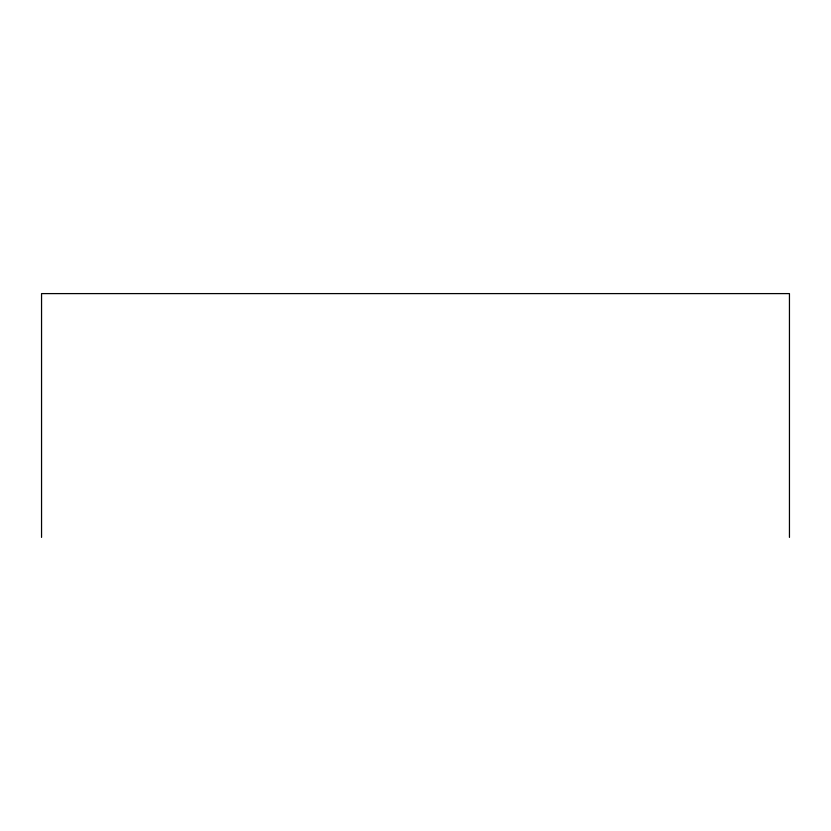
<?xml version="1.0" encoding="UTF-8"?>
<svg xmlns="http://www.w3.org/2000/svg" width="831" height="831" viewBox="0 0 831 831"><rect width="100%" height="100%" fill="white"/><g stroke="black" fill="none" stroke-linecap="round" stroke-linejoin="round"><path stroke-width="1.25" d="M789.45 537.397L789.45 293.603L41.55 293.603L41.55 537.397"/></g></svg>
